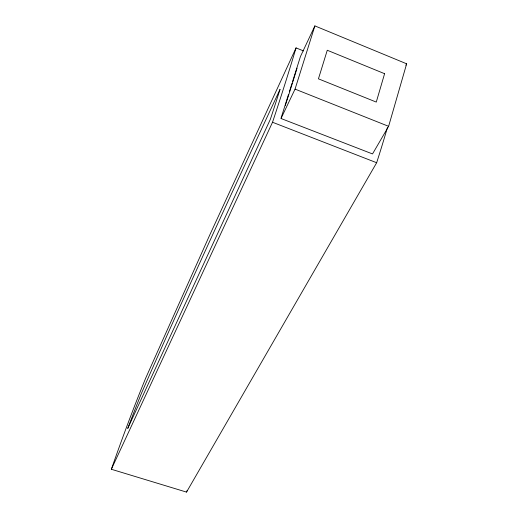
<?xml version="1.0" encoding="UTF-8"?>
<svg xmlns="http://www.w3.org/2000/svg" width="518" height="518" viewBox="0 0 518 518"><rect width="100%" height="100%" fill="white"/><g stroke="black" fill="none" stroke-linecap="round" stroke-linejoin="round"><path stroke-width="0.78" d="M280.944 118.48L372.52 153.937L388.617 126.327L406.649 63.805L314.879 25.9L300.446 56.527L292.502 81.766M297.047 68.156L295.195 74.203A300.693 31.954 -70.1 0 1 287.373 99.061L285.321 105.413M281.119 118.272L295.053 89.115L314.879 25.9M281.183 117.716L288.409 94.768M289.374 91.712L292.022 83.294M303.542 50.932L296.056 47.889L209.673 235.172L145.681 378.159A343.46 43.842 -73.3 0 0 111.351 469.263L186.525 492.1L376.657 162.73A295.888 56.85 -69.5 0 0 387.49 127.337M111.351 469.263L272.52 122.254A301.01 30.29 -70.1 0 0 296.056 47.889M405.853 65.21L406.649 63.805M272.52 122.254L376.657 162.73M295.053 89.115L388.617 126.327M186.525 492.1A335.34 81.151 -75.7 0 1 187.037 490.637M384.596 73.692L376.275 102.078L318.44 78.833L327.266 50.252L384.596 73.692M280.005 89.465L279.403 91.382A284.298 28.451 -70.1 0 1 271.801 114.918L270.344 119.321L127.726 428.47L127.907 427.991A318.382 40.365 -73.3 0 1 141.498 393.207C185.489 292.625 231.669 193.007 278.101 93.525L280.005 89.465"/></g></svg>
